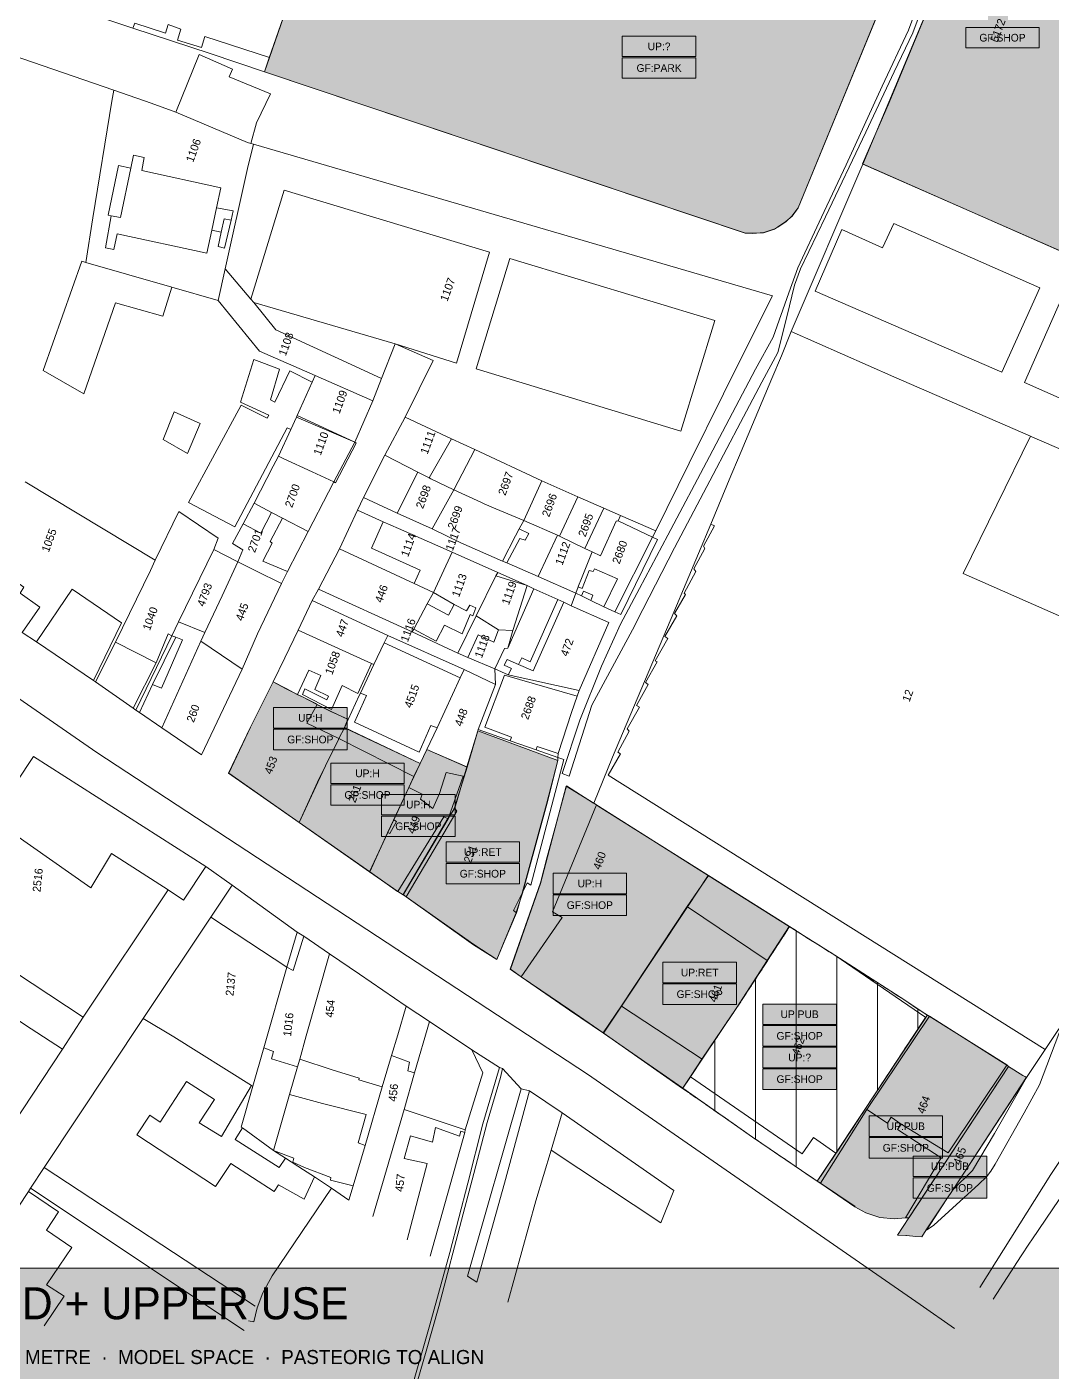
# Model space of a CAD drawing. Header units: metres. Extents: x -334141 to -333355, y -28230 to -27441.
# Drawn here: x -334022.3 to -333862, y -28024 to -27813.8 of the extents above; entities that cross this region are included whole.
import ezdxf
from ezdxf.enums import TextEntityAlignment as Align

# ---------------------------------------------------------------- set-up
doc = ezdxf.new("R2010")
doc.units = ezdxf.units.M
doc.linetypes.add('DASHED', pattern=[1.524, 1.27, -0.254])
for name, color, linetype, lineweight, true_color in [('EB-06-GROUND-TAG-PARKING', 7, 'CONTINUOUS', 18, 0x626568), ('EB-06-GROUND-TAG-SHOPS', 7, 'CONTINUOUS', 18, 0x7c664f), ('EB-06-USE-PARCEL-MULTIPLE', 7, 'DASHED', 18, 0x4e504d), ('EB-06-USE-PARCEL-PARKING', 7, 'CONTINUOUS', 18, 0x626568), ('EB-06-USE-PARCEL-SHOPS-COMMERCIAL', 7, 'CONTINUOUS', 18, 0x7c664f), ('EB-06-USE-PARCEL-SHOPS-INSTITUTIONAL', 7, 'CONTINUOUS', 18, 0x7c664f), ('EB-06-USE-PARCEL-SHOPS-RESIDENTIAL', 7, 'CONTINUOUS', 18, 0x7c664f), ('EB-06-USE-TAG-COMMERCIAL', 7, 'CONTINUOUS', 18, 0x7c664f), ('EB-06-USE-TAG-INSTITUTIONAL', 7, 'CONTINUOUS', 18, 0x626568), ('EB-06-USE-TAG-RESIDENTIAL', 7, 'CONTINUOUS', 18, 0x4a5a46), ('EB-06-USE-TAG-UNKNOWN', 7, 'CONTINUOUS', 18, 0x7c664f), ('EB-BASE-DIVIDING', 7, 'CONTINUOUS', 18, 0xc8bcac), ('EB-BASE-EASEMENTS', 7, 'CONTINUOUS', 18, 0x71806b), ('EB-BASE-PARCEL-NUMBERS', 7, 'CONTINUOUS', 9, 0x8a8d90), ('EB-BASE-PARCELS', 7, 'CONTINUOUS', 18, 0x8a8d90), ('EB-BASE-SHEETS', 7, 'CONTINUOUS', 9, 0xded8cf), ('EB-BASE-STRUCTURES', 7, 'CONTINUOUS', 18, 0x4e504d), ('EB-KEY-BACKGROUND', 7, 'CONTINUOUS', 0, 0xf4f2ed), ('EB-KEY-TEXT', 7, 'CONTINUOUS', 13, 0x151515)]:
    doc.layers.add(name, color=color, linetype=linetype, lineweight=lineweight, true_color=true_color)
doc.styles.add('OD-INTER', font='Inter.ttf')

msp = doc.modelspace()

# ---------------------------------------------------------------- hatches: boundary and pattern name
at = {"layer": 'EB-06-GROUND-TAG-PARKING', "transparency": 33554687}
msp.add_hatch(color=256, dxfattribs=at).paths.add_polyline_path([(-333929.21, -27821.82), (-333917.71, -27821.82), (-333917.71, -27818.62), (-333929.21, -27818.62)])
at = {"layer": 'EB-06-GROUND-TAG-SHOPS', "transparency": 33554687}
for points in [[(-333875.54, -27817.08), (-333864.04, -27817.08), (-333864.04, -27813.88), (-333875.54, -27813.88)], [(-333983.71, -27926.73), (-333972.21, -27926.73), (-333972.21, -27923.53), (-333983.71, -27923.53)], [(-333974.78, -27935.4), (-333963.28, -27935.4), (-333963.28, -27932.2), (-333974.78, -27932.2)], [(-333966.83, -27940.29), (-333955.33, -27940.29), (-333955.33, -27937.09), (-333966.83, -27937.09)], [(-333956.76, -27947.7), (-333945.26, -27947.7), (-333945.26, -27944.5), (-333956.76, -27944.5)], [(-333940.03, -27952.61), (-333928.53, -27952.61), (-333928.53, -27949.41), (-333940.03, -27949.41)], [(-333922.86, -27966.52), (-333911.36, -27966.52), (-333911.36, -27963.32), (-333922.86, -27963.32)], [(-333907.24, -27973.04), (-333895.74, -27973.04), (-333895.74, -27969.84), (-333907.24, -27969.84)], [(-333907.24, -27979.8), (-333895.74, -27979.8), (-333895.74, -27976.6), (-333907.24, -27976.6)], [(-333890.65, -27990.53), (-333879.15, -27990.53), (-333879.15, -27987.33), (-333890.65, -27987.33)], [(-333883.75, -27996.8), (-333872.25, -27996.8), (-333872.25, -27993.6), (-333883.75, -27993.6)]]:
    msp.add_hatch(color=256, dxfattribs=at).paths.add_polyline_path(points)
at = {"layer": 'EB-06-USE-PARCEL-MULTIPLE', "transparency": 33554641}
h = msp.add_hatch(dxfattribs=at)
h.set_pattern_fill('ANSI31', color=256, scale=2, angle=45)
h.paths.add_polyline_path([(-333896.01, -27958.83), (-333885.06, -27965.88), (-333881.53, -27968.23), (-333881.82, -27968.55), (-333895.81, -27989.81), (-333898.74, -27994.15), (-333902.36, -27991.69), (-333908.87, -27987.24), (-333919.8, -27979.64), (-333918.53, -27977.8), (-333916.77, -27975.09), (-333911.4, -27967.17), (-333906.5, -27959.68), (-333903.08, -27954.37), (-333896.01, -27958.83)])
at = {"layer": 'EB-06-USE-PARCEL-PARKING', "transparency": 33554656}
msp.add_hatch(color=256, dxfattribs=at).paths.add_polyline_path([(-333985.11, -27820.81), (-333984.38, -27818.62), (-333978.61, -27802.06), (-333975.31, -27792.52), (-333954.27, -27799.59), (-333933.32, -27806.65), (-333923.3, -27777.15), (-333883.5, -27790.65), (-333886.5, -27799.43), (-333886.7, -27799.97), (-333887.11, -27801.07), (-333885.09, -27801.58), (-333901.7, -27842.07), (-333902.67, -27843.37), (-333903.63, -27844.22), (-333904.96, -27845.07), (-333905.43, -27845.38), (-333907.12, -27845.99), (-333908.79, -27846.04), (-333909.99, -27846), (-333985.11, -27820.81)])
at = {"layer": 'EB-06-USE-PARCEL-SHOPS-COMMERCIAL', "transparency": 33554656}
for points in [[(-333845.26, -27803.66), (-333860.93, -27848.73), (-333891.65, -27835.21), (-333887.51, -27825.59), (-333878.31, -27803.49), (-333875.28, -27796.38), (-333874.16, -27793.64), (-333845.26, -27803.66)], [(-333963.45, -27949.35), (-333956.45, -27937.49), (-333955.38, -27935.87), (-333953.48, -27929.38), (-333951.8, -27923.78), (-333939.29, -27928.44), (-333941.01, -27935.26), (-333943.88, -27945.71), (-333944.83, -27949.12), (-333945.67, -27951.86), (-333945.77, -27952.19), (-333947.49, -27956.35), (-333948.81, -27959.52), (-333952.43, -27957.17), (-333963, -27949.7), (-333963.45, -27949.35)], [(-333915.75, -27946.37), (-333903.08, -27954.37), (-333906.5, -27959.68), (-333911.4, -27967.17), (-333916.77, -27975.09), (-333918.53, -27977.8), (-333919.8, -27979.64), (-333932.18, -27970.99), (-333929.34, -27966.76), (-333919.07, -27951.25), (-333915.75, -27946.37)]]:
    msp.add_hatch(color=256, dxfattribs=at).paths.add_polyline_path(points)
at = {"layer": 'EB-06-USE-PARCEL-SHOPS-INSTITUTIONAL', "transparency": 33554656}
for points in [[(-333869.12, -27975.99), (-333868.85, -27976.22), (-333884.41, -27999.87), (-333884.96, -27999.85), (-333886.73, -28000.01), (-333888.94, -27999.82), (-333891.14, -27999.08), (-333892.86, -27998.13), (-333898.2, -27994.5), (-333898.74, -27994.15), (-333895.81, -27989.81), (-333881.82, -27968.55), (-333881.53, -27968.23), (-333881.26, -27968.35), (-333869.12, -27975.99)], [(-333868.85, -27976.22), (-333866.59, -27977.63), (-333866.04, -27977.88), (-333877.49, -27995.45), (-333878.57, -27997.08), (-333881.7, -28001.74), (-333882.38, -28002.83), (-333883.31, -28002.8), (-333884.78, -28002.64), (-333884.88, -28002.63), (-333886.17, -28002.59), (-333884.41, -27999.87), (-333868.85, -27976.22)]]:
    msp.add_hatch(color=256, dxfattribs=at).paths.add_polyline_path(points)
at = {"layer": 'EB-06-USE-PARCEL-SHOPS-RESIDENTIAL', "transparency": 33554656}
for points in [[(-333972.62, -27923.27), (-333973.51, -27925.01), (-333973.61, -27925.23), (-333975.61, -27929.27), (-333976.81, -27931.78), (-333979.71, -27938.12), (-333990.74, -27930.4), (-333987.33, -27923.19), (-333983.75, -27916.1), (-333981.75, -27917.17), (-333979.93, -27918.13), (-333979.21, -27918.49), (-333977.02, -27919.56), (-333976.93, -27919.68), (-333975.3, -27920.51), (-333974.75, -27920.75), (-333972.11, -27921.96), (-333972.62, -27923.27)], [(-333960.78, -27928.9), (-333961.78, -27930.98), (-333962.58, -27932.62), (-333964.98, -27937.75), (-333965.88, -27939.71), (-333968.69, -27945.83), (-333979.71, -27938.12), (-333976.81, -27931.78), (-333975.61, -27929.27), (-333973.61, -27925.23), (-333973.51, -27925.01), (-333972.62, -27923.27), (-333960.78, -27928.9)], [(-333956.45, -27937.49), (-333963.45, -27949.35), (-333964.36, -27948.87), (-333968.69, -27945.83), (-333965.88, -27939.71), (-333964.98, -27937.75), (-333962.58, -27932.62), (-333961.78, -27930.98), (-333960.78, -27928.9), (-333959.78, -27926.72), (-333953.48, -27929.38), (-333955.38, -27935.87), (-333956.45, -27937.49)], [(-333933.69, -27935.08), (-333933.23, -27935.32), (-333932.96, -27935.55), (-333915.75, -27946.37), (-333919.07, -27951.25), (-333929.34, -27966.76), (-333932.18, -27970.99), (-333937.42, -27967.36), (-333945.01, -27962.21), (-333946.73, -27961.04), (-333942, -27947.55), (-333940.93, -27943.48), (-333937.94, -27932.38), (-333933.69, -27935.08)]]:
    msp.add_hatch(color=256, dxfattribs=at).paths.add_polyline_path(points)
at = {"layer": 'EB-06-USE-TAG-COMMERCIAL', "transparency": 33554687}
for points in [[(-333956.76, -27944.32), (-333945.26, -27944.32), (-333945.26, -27941.12), (-333956.76, -27941.12)], [(-333922.86, -27963.14), (-333911.36, -27963.14), (-333911.36, -27959.94), (-333922.86, -27959.94)]]:
    msp.add_hatch(color=256, dxfattribs=at).paths.add_polyline_path(points)
at = {"layer": 'EB-06-USE-TAG-INSTITUTIONAL', "transparency": 33554687}
for points in [[(-333907.24, -27969.66), (-333895.74, -27969.66), (-333895.74, -27966.46), (-333907.24, -27966.46)], [(-333890.65, -27987.15), (-333879.15, -27987.15), (-333879.15, -27983.95), (-333890.65, -27983.95)], [(-333883.75, -27993.42), (-333872.25, -27993.42), (-333872.25, -27990.22), (-333883.75, -27990.22)]]:
    msp.add_hatch(color=256, dxfattribs=at).paths.add_polyline_path(points)
at = {"layer": 'EB-06-USE-TAG-RESIDENTIAL', "transparency": 33554687}
for points in [[(-333983.71, -27923.35), (-333972.21, -27923.35), (-333972.21, -27920.15), (-333983.71, -27920.15)], [(-333974.78, -27932.02), (-333963.28, -27932.02), (-333963.28, -27928.82), (-333974.78, -27928.82)], [(-333966.83, -27936.91), (-333955.33, -27936.91), (-333955.33, -27933.71), (-333966.83, -27933.71)], [(-333940.03, -27949.23), (-333928.53, -27949.23), (-333928.53, -27946.03), (-333940.03, -27946.03)]]:
    msp.add_hatch(color=256, dxfattribs=at).paths.add_polyline_path(points)
at = {"layer": 'EB-06-USE-TAG-UNKNOWN', "transparency": 33554687}
for points in [[(-333929.21, -27818.44), (-333917.71, -27818.44), (-333917.71, -27815.24), (-333929.21, -27815.24)], [(-333907.24, -27976.42), (-333895.74, -27976.42), (-333895.74, -27973.22), (-333907.24, -27973.22)]]:
    msp.add_hatch(color=256, dxfattribs=at).paths.add_polyline_path(points)
at = {"layer": 'EB-KEY-BACKGROUND', "transparency": 33554687}
msp.add_hatch(color=256, dxfattribs=at).paths.add_polyline_path([(-334064.11, -28007.72), (-333479.11, -28007.72), (-333479.11, -28229.72), (-334064.11, -28229.72)])

# ---------------------------------------------------------------- linework, layer by layer
at = {"layer": 'EB-06-GROUND-TAG-PARKING'}
msp.add_lwpolyline([(-333929.21, -27821.82), (-333917.71, -27821.82), (-333917.71, -27818.62), (-333929.21, -27818.62)], close=True, dxfattribs=at)
at = {"layer": 'EB-06-GROUND-TAG-SHOPS'}
for points in [[(-333875.54, -27817.08), (-333864.04, -27817.08), (-333864.04, -27813.88), (-333875.54, -27813.88)], [(-333983.71, -27926.73), (-333972.21, -27926.73), (-333972.21, -27923.53), (-333983.71, -27923.53)], [(-333974.78, -27935.4), (-333963.28, -27935.4), (-333963.28, -27932.2), (-333974.78, -27932.2)], [(-333966.83, -27940.29), (-333955.33, -27940.29), (-333955.33, -27937.09), (-333966.83, -27937.09)], [(-333956.76, -27947.7), (-333945.26, -27947.7), (-333945.26, -27944.5), (-333956.76, -27944.5)], [(-333940.03, -27952.61), (-333928.53, -27952.61), (-333928.53, -27949.41), (-333940.03, -27949.41)], [(-333922.86, -27966.52), (-333911.36, -27966.52), (-333911.36, -27963.32), (-333922.86, -27963.32)], [(-333907.24, -27973.04), (-333895.74, -27973.04), (-333895.74, -27969.84), (-333907.24, -27969.84)], [(-333907.24, -27979.8), (-333895.74, -27979.8), (-333895.74, -27976.6), (-333907.24, -27976.6)], [(-333890.65, -27990.53), (-333879.15, -27990.53), (-333879.15, -27987.33), (-333890.65, -27987.33)], [(-333883.75, -27996.8), (-333872.25, -27996.8), (-333872.25, -27993.6), (-333883.75, -27993.6)]]:
    msp.add_lwpolyline(points, close=True, dxfattribs=at)
at = {"layer": 'EB-06-USE-PARCEL-MULTIPLE'}
msp.add_lwpolyline([(-333896.01, -27958.83), (-333885.06, -27965.88), (-333881.53, -27968.23), (-333881.82, -27968.55), (-333895.81, -27989.81), (-333898.74, -27994.15), (-333902.36, -27991.69), (-333908.87, -27987.24), (-333919.8, -27979.64), (-333918.53, -27977.8), (-333916.77, -27975.09), (-333911.4, -27967.17), (-333906.5, -27959.68), (-333903.08, -27954.37), (-333896.01, -27958.83)], close=True, dxfattribs=at)
at = {"layer": 'EB-06-USE-PARCEL-PARKING'}
msp.add_lwpolyline([(-333985.11, -27820.81), (-333984.38, -27818.62), (-333978.61, -27802.06), (-333975.31, -27792.52), (-333954.27, -27799.59), (-333933.32, -27806.65), (-333923.3, -27777.15), (-333883.5, -27790.65), (-333886.5, -27799.43), (-333886.7, -27799.97), (-333887.11, -27801.07), (-333885.09, -27801.58), (-333901.7, -27842.07), (-333902.67, -27843.37), (-333903.63, -27844.22), (-333904.96, -27845.07), (-333905.43, -27845.38), (-333907.12, -27845.99), (-333908.79, -27846.04), (-333909.99, -27846), (-333985.11, -27820.81)], close=True, dxfattribs=at)
at = {"layer": 'EB-06-USE-PARCEL-SHOPS-COMMERCIAL'}
for points in [[(-333845.26, -27803.66), (-333860.93, -27848.73), (-333891.65, -27835.21), (-333887.51, -27825.59), (-333878.31, -27803.49), (-333875.28, -27796.38), (-333874.16, -27793.64), (-333845.26, -27803.66)], [(-333963.45, -27949.35), (-333956.45, -27937.49), (-333955.38, -27935.87), (-333953.48, -27929.38), (-333951.8, -27923.78), (-333939.29, -27928.44), (-333941.01, -27935.26), (-333943.88, -27945.71), (-333944.83, -27949.12), (-333945.67, -27951.86), (-333945.77, -27952.19), (-333947.49, -27956.35), (-333948.81, -27959.52), (-333952.43, -27957.17), (-333963, -27949.7), (-333963.45, -27949.35)], [(-333915.75, -27946.37), (-333903.08, -27954.37), (-333906.5, -27959.68), (-333911.4, -27967.17), (-333916.77, -27975.09), (-333918.53, -27977.8), (-333919.8, -27979.64), (-333932.18, -27970.99), (-333929.34, -27966.76), (-333919.07, -27951.25), (-333915.75, -27946.37)]]:
    msp.add_lwpolyline(points, close=True, dxfattribs=at)
at = {"layer": 'EB-06-USE-PARCEL-SHOPS-INSTITUTIONAL'}
for points in [[(-333869.12, -27975.99), (-333868.85, -27976.22), (-333884.41, -27999.87), (-333884.96, -27999.85), (-333886.73, -28000.01), (-333888.94, -27999.82), (-333891.14, -27999.08), (-333892.86, -27998.13), (-333898.2, -27994.5), (-333898.74, -27994.15), (-333895.81, -27989.81), (-333881.82, -27968.55), (-333881.53, -27968.23), (-333881.26, -27968.35), (-333869.12, -27975.99)], [(-333868.85, -27976.22), (-333866.59, -27977.63), (-333866.04, -27977.88), (-333877.49, -27995.45), (-333878.57, -27997.08), (-333881.7, -28001.74), (-333882.38, -28002.83), (-333883.31, -28002.8), (-333884.78, -28002.64), (-333884.88, -28002.63), (-333886.17, -28002.59), (-333884.41, -27999.87), (-333868.85, -27976.22)]]:
    msp.add_lwpolyline(points, close=True, dxfattribs=at)
at = {"layer": 'EB-06-USE-PARCEL-SHOPS-RESIDENTIAL'}
for points in [[(-333972.62, -27923.27), (-333973.51, -27925.01), (-333973.61, -27925.23), (-333975.61, -27929.27), (-333976.81, -27931.78), (-333979.71, -27938.12), (-333990.74, -27930.4), (-333987.33, -27923.19), (-333983.75, -27916.1), (-333981.75, -27917.17), (-333979.93, -27918.13), (-333979.21, -27918.49), (-333977.02, -27919.56), (-333976.93, -27919.68), (-333975.3, -27920.51), (-333974.75, -27920.75), (-333972.11, -27921.96), (-333972.62, -27923.27)], [(-333960.78, -27928.9), (-333961.78, -27930.98), (-333962.58, -27932.62), (-333964.98, -27937.75), (-333965.88, -27939.71), (-333968.69, -27945.83), (-333979.71, -27938.12), (-333976.81, -27931.78), (-333975.61, -27929.27), (-333973.61, -27925.23), (-333973.51, -27925.01), (-333972.62, -27923.27), (-333960.78, -27928.9)], [(-333956.45, -27937.49), (-333963.45, -27949.35), (-333964.36, -27948.87), (-333968.69, -27945.83), (-333965.88, -27939.71), (-333964.98, -27937.75), (-333962.58, -27932.62), (-333961.78, -27930.98), (-333960.78, -27928.9), (-333959.78, -27926.72), (-333953.48, -27929.38), (-333955.38, -27935.87), (-333956.45, -27937.49)], [(-333933.69, -27935.08), (-333933.23, -27935.32), (-333932.96, -27935.55), (-333915.75, -27946.37), (-333919.07, -27951.25), (-333929.34, -27966.76), (-333932.18, -27970.99), (-333937.42, -27967.36), (-333945.01, -27962.21), (-333946.73, -27961.04), (-333942, -27947.55), (-333940.93, -27943.48), (-333937.94, -27932.38), (-333933.69, -27935.08)]]:
    msp.add_lwpolyline(points, close=True, dxfattribs=at)
at = {"layer": 'EB-06-USE-TAG-COMMERCIAL'}
for points in [[(-333956.76, -27944.32), (-333945.26, -27944.32), (-333945.26, -27941.12), (-333956.76, -27941.12)], [(-333922.86, -27963.14), (-333911.36, -27963.14), (-333911.36, -27959.94), (-333922.86, -27959.94)]]:
    msp.add_lwpolyline(points, close=True, dxfattribs=at)
at = {"layer": 'EB-06-USE-TAG-INSTITUTIONAL'}
for points in [[(-333907.24, -27969.66), (-333895.74, -27969.66), (-333895.74, -27966.46), (-333907.24, -27966.46)], [(-333890.65, -27987.15), (-333879.15, -27987.15), (-333879.15, -27983.95), (-333890.65, -27983.95)], [(-333883.75, -27993.42), (-333872.25, -27993.42), (-333872.25, -27990.22), (-333883.75, -27990.22)]]:
    msp.add_lwpolyline(points, close=True, dxfattribs=at)
at = {"layer": 'EB-06-USE-TAG-RESIDENTIAL'}
for points in [[(-333983.71, -27923.35), (-333972.21, -27923.35), (-333972.21, -27920.15), (-333983.71, -27920.15)], [(-333974.78, -27932.02), (-333963.28, -27932.02), (-333963.28, -27928.82), (-333974.78, -27928.82)], [(-333966.83, -27936.91), (-333955.33, -27936.91), (-333955.33, -27933.71), (-333966.83, -27933.71)], [(-333940.03, -27949.23), (-333928.53, -27949.23), (-333928.53, -27946.03), (-333940.03, -27946.03)]]:
    msp.add_lwpolyline(points, close=True, dxfattribs=at)
at = {"layer": 'EB-06-USE-TAG-UNKNOWN'}
for points in [[(-333929.21, -27818.44), (-333917.71, -27818.44), (-333917.71, -27815.24), (-333929.21, -27815.24)], [(-333907.24, -27976.42), (-333895.74, -27976.42), (-333895.74, -27973.22), (-333907.24, -27973.22)]]:
    msp.add_lwpolyline(points, close=True, dxfattribs=at)
at = {"layer": 'EB-BASE-DIVIDING'}
for points in [[(-333882.36, -27810.84), (-333883.78, -27814.73), (-333886.73, -27820.83), (-333891.12, -27830.22), (-333897.43, -27843.45), (-333901.35, -27851.58), (-333902.28, -27854.15), (-333903.49, -27859.11), (-333904.9, -27864.66), (-333907.4, -27869.31), (-333910.73, -27875.63), (-333914.99, -27883.74), (-333921.03, -27895.19), (-333926.02, -27904.8), (-333927.6, -27908.01), (-333933.99, -27919.79), (-333937.49, -27930.88), (-333938.59, -27930.43), (-333935.87, -27922.12), (-333932.46, -27913.69), (-333929.5, -27907.11), (-333926.51, -27901.56), (-333922.09, -27893.2), (-333915.58, -27880.93), (-333908.37, -27867.28), (-333905.64, -27862.26), (-333903.19, -27855.35), (-333901.79, -27851.46), (-333898.06, -27843.51), (-333894.2, -27835.32), (-333888.57, -27823.07), (-333884.46, -27814.29), (-333883, -27810.4)], [(-333814.7, -27917.34), (-333818.61, -27921.51), (-333824.7, -27928), (-333833.38, -27937.12), (-333842.84, -27947.08), (-333845.04, -27949.83), (-333854.45, -27961.42), (-333857.35, -27965.74), (-333859.55, -27968.87), (-333860.97, -27971.11), (-333864.02, -27979.07), (-333866.38, -27983.48), (-333870.93, -27991.51), (-333871.62, -27992.59), (-333872.28, -27993.48), (-333873.47, -27994.6), (-333880.5, -28001.02), (-333881.66, -28001.8)], [(-333994.31, -27944.99), (-333990.16, -27947.89)], [(-334016.69, -27973.51), (-334013.45, -27968.52)], [(-333952.74, -27973.61), (-333948.4, -27976.37)], [(-333948.4, -27976.37), (-333950.98, -27985.17), (-333953.35, -27994.44), (-333956.15, -28005.3), (-333959.31, -28016.59), (-333962.26, -28026.96), (-333964.67, -28035.01), (-333967.18, -28042.51), (-333969.17, -28049.78), (-333971.83, -28059.69), (-333974.81, -28070.3), (-333975.41, -28073.28), (-333976.28, -28079.36), (-333977.24, -28085.43), (-333979.49, -28095.94), (-333981.41, -28105.38), (-333982.33, -28109.07), (-333983.79, -28113.72), (-333985.07, -28116.95), (-333986.77, -28120.89), (-333988.22, -28124.19), (-333989, -28125.27)], [(-333962.2, -28028.8), (-333959.88, -28020.71), (-333957.86, -28013.71), (-333954.06, -27999.26), (-333952.41, -27992.95), (-333950.32, -27984.96), (-333948.26, -27977.93), (-333947.92, -27976.54)], [(-333947.92, -27976.54), (-333948.4, -27976.37)], [(-333945.03, -27979.71), (-333947.92, -27976.54)], [(-333877.51, -27995.45), (-333874.48, -27992.48), (-333871.04, -27986.68), (-333866.04, -27977.92)]]:
    msp.add_lwpolyline(points, dxfattribs=at)
at = {"layer": 'EB-BASE-EASEMENTS'}
for points in [[(-334006.04, -27835.89), (-334007.96, -27835.46), (-334009.54, -27843.19), (-334009.08, -27843.29)], [(-333990.35, -27844), (-333990, -27842.53), (-333992.61, -27842.05)], [(-333991.91, -27845.87), (-333993.38, -27845.57)], [(-333955.47, -27904.03), (-333958.74, -27902.17)], [(-333945.45, -27913.41), (-333943.15, -27914.42), (-333938.37, -27903.67)], [(-333998.97, -27909.15), (-334002.63, -27916.56)], [(-333999.6, -27908.91), (-334000.18, -27908.6), (-334002.05, -27913.14)], [(-333881.22, -27968.38), (-333891.01, -27982.92)], [(-333869.12, -27976.04), (-333878.26, -27989.72), (-333885.61, -27985.23)]]:
    msp.add_lwpolyline(points, dxfattribs=at)
at = {"layer": 'EB-BASE-PARCELS'}
for points in [[(-333875.31, -27796.41), (-333878.32, -27803.48), (-333887.55, -27825.54), (-333891.62, -27835.24)], [(-334075.8, -27798.82), (-334058.47, -27804.99), (-334045.39, -27809.6), (-334034.61, -27814.63), (-334032.84, -27815.5), (-334024.57, -27818.23), (-334008.65, -27823.7)], [(-334047.27, -27800.05), (-334005.69, -27813.98)], [(-333985.12, -27820.81), (-333909.94, -27846.02), (-333908.81, -27846.05), (-333907.11, -27845.94), (-333905.39, -27845.33), (-333904.92, -27845.11), (-333903.61, -27844.19), (-333902.7, -27843.35), (-333901.7, -27842.05), (-333885.13, -27801.63), (-333887.08, -27801.05), (-333886.71, -27800)], [(-333978.61, -27802), (-333984.35, -27818.59)], [(-334005.41, -27813.19), (-334005.69, -27813.98)], [(-334005.69, -27813.98), (-333993.63, -27817.96), (-333985.12, -27820.81)], [(-333984.35, -27818.59), (-333985.12, -27820.81)], [(-334008.65, -27823.7), (-334009, -27825.4), (-334011.96, -27843.64), (-334013.06, -27850.6)], [(-334008.65, -27823.7), (-334002.83, -27825.73), (-333999, -27827.13)], [(-333999, -27827.13), (-333987.77, -27831.86), (-333987.28, -27832.01)], [(-333991.25, -27851.62), (-333987.79, -27835.9), (-333986.87, -27832.13)], [(-333987.28, -27832.01), (-333986.87, -27832.13)], [(-333986.87, -27832.13), (-333905.72, -27855.79), (-333908.84, -27862.01), (-333913.39, -27871.14), (-333918.76, -27881.94), (-333923.98, -27892.51)], [(-333891.62, -27835.24), (-333902.79, -27861.4)], [(-333891.62, -27835.24), (-333860.89, -27848.73)], [(-334013.06, -27850.6), (-333999.6, -27854.48)], [(-333992.39, -27856.55), (-333991.25, -27851.62)], [(-333991.25, -27851.62), (-333987.25, -27856.33)], [(-333999.6, -27854.48), (-333992.39, -27856.55)], [(-333977.22, -27868.24), (-333985.9, -27864.46), (-333992.39, -27856.55)], [(-333987.25, -27856.33), (-333986.81, -27856.85)], [(-333986.81, -27856.85), (-333983.34, -27861.1), (-333974.19, -27865.34), (-333966.82, -27868.73)], [(-333902.79, -27861.4), (-333904.32, -27865.19), (-333905.83, -27868.74), (-333911.06, -27881.12), (-333912.23, -27883.93), (-333915.39, -27891.47)], [(-333902.79, -27861.4), (-333886.75, -27868.48), (-333865.43, -27877.72)], [(-333966.82, -27868.73), (-333964.69, -27863.32)], [(-333964.69, -27863.32), (-333958.76, -27865.93), (-333963.13, -27874.79)], [(-333980.01, -27874.53), (-333977.69, -27869.31)], [(-333977.69, -27869.31), (-333977.22, -27868.24)], [(-333977.22, -27868.24), (-333968.2, -27872.2)], [(-333968.2, -27872.2), (-333966.82, -27868.73)], [(-333971.03, -27878.67), (-333968.2, -27872.2)], [(-333980.11, -27874.76), (-333981.01, -27876.69)], [(-333980.01, -27874.53), (-333980.11, -27874.76)], [(-333971.03, -27878.67), (-333980.01, -27874.53)], [(-333966.32, -27880.71), (-333963.13, -27874.79)], [(-333963.13, -27874.79), (-333955.89, -27878.14)], [(-333981.01, -27876.69), (-333982.96, -27880.88)], [(-333860.09, -27906.18), (-333875.93, -27899.18), (-333865.43, -27877.72)], [(-333865.43, -27877.72), (-333865.18, -27877.83), (-333839.65, -27888.88)], [(-333974.28, -27884.87), (-333971.03, -27878.67)], [(-333955.89, -27878.14), (-333952.27, -27879.81)], [(-333955.56, -27886.11), (-333952.27, -27879.81)], [(-333952.27, -27879.81), (-333941.78, -27884.7)], [(-333982.96, -27880.88), (-333983.77, -27882.44), (-333986.74, -27888.22)], [(-333982.96, -27880.88), (-333982.23, -27881.21), (-333977.69, -27883.3), (-333974.28, -27884.87)], [(-333966.32, -27880.71), (-333969.64, -27887.33)], [(-333961.15, -27883.39), (-333966.32, -27880.71)], [(-333959.37, -27884.26), (-333961.15, -27883.39)], [(-334002.2, -27897.12), (-334022.51, -27884.85)], [(-333978.3, -27892.65), (-333975.13, -27886.51), (-333974.28, -27884.87)], [(-333955.56, -27886.11), (-333959.13, -27884.38), (-333959.37, -27884.26)], [(-333955.56, -27886.11), (-333958.91, -27892.24)], [(-333944.62, -27890.9), (-333948.95, -27889.08), (-333950.82, -27888.29), (-333951.31, -27888.06), (-333955.56, -27886.11)], [(-333944.62, -27890.9), (-333941.78, -27884.7)], [(-333941.78, -27884.7), (-333936.14, -27887.22)], [(-333986.74, -27888.22), (-333988.48, -27891.46)], [(-333984.02, -27889.65), (-333986.74, -27888.22)], [(-333969.64, -27887.33), (-333970.61, -27889.3)], [(-333964.38, -27889.78), (-333969.64, -27887.33)], [(-333939.04, -27893.35), (-333936.14, -27887.22)], [(-333936.14, -27887.22), (-333932.09, -27888.97)], [(-333993.06, -27895.46), (-333992.35, -27893.67), (-333998.52, -27889.51), (-334002.2, -27897.12)], [(-333982.3, -27890.55), (-333984.02, -27889.65)], [(-333970.61, -27889.3), (-333973.39, -27895.33)], [(-333970.61, -27889.3), (-333966.57, -27891.1)], [(-333958.91, -27892.24), (-333964.38, -27889.78)], [(-333932.09, -27888.97), (-333929.51, -27890.12)], [(-333929.51, -27890.12), (-333929.84, -27890.98)], [(-333929.51, -27890.12), (-333923.98, -27892.51)], [(-333988.48, -27891.46), (-333990.11, -27894.51), (-333988.53, -27895.5)], [(-333978.3, -27892.65), (-333982.3, -27890.55)], [(-333966.57, -27891.1), (-333964.18, -27892.16)], [(-333964.18, -27892.16), (-333955.79, -27895.86)], [(-333958.91, -27892.24), (-333954.43, -27894.38), (-333947.95, -27897.25)], [(-333947.95, -27897.25), (-333945.92, -27893.29), (-333945.35, -27892.21)], [(-333945.35, -27892.21), (-333944.62, -27890.9)], [(-333939.35, -27893.21), (-333944.62, -27890.9)], [(-333929.84, -27890.98), (-333930.15, -27891.02), (-333932.63, -27896.46), (-333933.93, -27895.83)], [(-333915.39, -27891.47), (-333921.16, -27905.24), (-333930.72, -27927.89), (-333933.66, -27935.07)], [(-333923.98, -27892.51), (-333924.49, -27893.51)], [(-333981.55, -27898.87), (-333978.3, -27892.65)], [(-333939.04, -27893.35), (-333939.35, -27893.21)], [(-333935.06, -27895.29), (-333939.04, -27893.35)], [(-333924.49, -27893.51), (-333930.38, -27905.19)], [(-333998.56, -27906.76), (-333993.06, -27895.46)], [(-333989.32, -27897.37), (-333993.06, -27895.46)], [(-333988.53, -27895.5), (-333989.32, -27897.37)], [(-333973.39, -27895.33), (-333976.7, -27901.63)], [(-333961.75, -27900.77), (-333973.39, -27895.33)], [(-333958.74, -27902.17), (-333955.79, -27895.86)], [(-333955.79, -27895.86), (-333948.66, -27899.02)], [(-333933.93, -27895.83), (-333935.59, -27899.98), (-333936.04, -27901.12), (-333936.1, -27901.28)], [(-333933.93, -27895.83), (-333935.06, -27895.29)], [(-334008.44, -27909.91), (-334002.93, -27898.73), (-334002.2, -27897.12)], [(-333989.32, -27897.37), (-333991.73, -27902.69), (-333994.47, -27908.4)], [(-333989.32, -27897.37), (-333986.46, -27898.76), (-333982.46, -27900.76)], [(-333982.46, -27900.76), (-333981.55, -27898.87)], [(-333947.95, -27897.25), (-333947.23, -27897.53)], [(-333947.23, -27897.53), (-333942.38, -27899.64)], [(-333988.61, -27914.12), (-333986.21, -27908.64), (-333982.46, -27900.76)], [(-333958.74, -27902.17), (-333961.75, -27900.77)], [(-333952.04, -27905.83), (-333948.97, -27899.57)], [(-333948.97, -27899.57), (-333948.66, -27899.02)], [(-333948.66, -27899.02), (-333944.09, -27901.09)], [(-333942.38, -27899.64), (-333936.49, -27902.26)], [(-333976.7, -27901.63), (-333977.69, -27903.42)], [(-333962.05, -27908.32), (-333976.7, -27901.63)], [(-333959.7, -27903.95), (-333958.74, -27902.17)], [(-333944.09, -27901.09), (-333946.29, -27908.08)], [(-333944.09, -27901.09), (-333943.05, -27901.59)], [(-333943.05, -27901.59), (-333939.3, -27903.26)], [(-333936.49, -27902.26), (-333937.21, -27904.23)], [(-333936.1, -27901.28), (-333936.49, -27902.26)], [(-333935.6, -27902.69), (-333936.49, -27902.26)], [(-333934.13, -27903.4), (-333935.6, -27902.69)], [(-333977.69, -27903.42), (-333979.86, -27908.05)], [(-333965.85, -27908.86), (-333977.69, -27903.42)], [(-333961.8, -27907.87), (-333959.7, -27903.95)], [(-333939.3, -27903.26), (-333938.37, -27903.67)], [(-333938.37, -27903.67), (-333937.21, -27904.23)], [(-333937.21, -27904.23), (-333931.33, -27906.85), (-333935.93, -27917.47)], [(-333932.09, -27904.38), (-333934.13, -27903.4)], [(-333930.38, -27905.19), (-333932.09, -27904.38)], [(-333999.6, -27908.91), (-333998.56, -27906.76)], [(-333954.92, -27911.66), (-333952.04, -27905.83)], [(-333952.04, -27905.83), (-333948.54, -27908)], [(-334020.78, -27909.87), (-334023.01, -27908.4)], [(-334005.23, -27920.54), (-333999.6, -27908.91)], [(-333994.47, -27908.4), (-333995.1, -27909.79)], [(-333979.86, -27908.05), (-333981.97, -27912.38), (-333983.79, -27916.1)], [(-333968.4, -27913.26), (-333979.86, -27908.05)], [(-333966.41, -27910.01), (-333965.85, -27908.86)], [(-333965.85, -27908.86), (-333953.93, -27914.19)], [(-333962.05, -27908.32), (-333961.8, -27907.87)], [(-333954.92, -27911.66), (-333962.05, -27908.32)], [(-333948.54, -27908), (-333946.29, -27908.08)], [(-333946.29, -27908.08), (-333947.11, -27910.85)], [(-334011.85, -27915.92), (-334020.78, -27909.87)], [(-334011.52, -27916.14), (-334008.44, -27909.91)], [(-333995.1, -27909.79), (-334001.17, -27923.33)], [(-333995.1, -27909.79), (-333988.61, -27914.12)], [(-333968.05, -27913.41), (-333966.41, -27910.01)], [(-333947.11, -27910.85), (-333947.61, -27910.92), (-333949.11, -27914.11)], [(-333970.13, -27917.87), (-333968.05, -27913.41)], [(-333968.05, -27913.41), (-333968.4, -27913.26)], [(-333953.33, -27912.33), (-333954.92, -27911.66)], [(-333949.11, -27914.11), (-333953.33, -27912.33)], [(-333994.96, -27927.51), (-333988.61, -27914.12)], [(-333958.16, -27923.29), (-333954.53, -27915.48)], [(-333954.53, -27915.48), (-333953.93, -27914.19)], [(-333953.93, -27914.19), (-333949.03, -27916.56)], [(-333949.03, -27916.56), (-333949.11, -27914.11)], [(-333949.11, -27914.11), (-333947.03, -27915.05)], [(-333947.03, -27915.05), (-333935.93, -27917.47)], [(-334011.52, -27916.14), (-334011.85, -27915.92)], [(-334005.63, -27920.26), (-334011.52, -27916.14)], [(-333979.72, -27938.09), (-333990.72, -27930.41), (-333987.3, -27923.23), (-333983.79, -27916.1)], [(-333979.95, -27918.11), (-333981.72, -27917.21), (-333983.79, -27916.1)], [(-333949.03, -27916.56), (-333951.72, -27923.57)], [(-333935.93, -27917.47), (-333936.24, -27918.35)], [(-333976.91, -27919.64), (-333976.99, -27919.6), (-333979.21, -27918.48), (-333979.95, -27918.11)], [(-333972.07, -27922.01), (-333974.71, -27920.74), (-333975.25, -27920.48), (-333976.91, -27919.64)], [(-333972.07, -27922.01), (-333970.31, -27918.24), (-333970.13, -27917.87)], [(-333936.24, -27918.35), (-333937.16, -27920.9), (-333939.24, -27927.34)], [(-334005.23, -27920.54), (-334005.63, -27920.26)], [(-334004.66, -27920.93), (-334005.23, -27920.54)], [(-334001.17, -27923.33), (-334004.66, -27920.93)], [(-333972.65, -27923.29), (-333972.07, -27922.01)], [(-333994.96, -27927.51), (-334001.17, -27923.33)], [(-333973.49, -27925), (-333972.65, -27923.29)], [(-333960.82, -27928.89), (-333972.65, -27923.29)], [(-333959.76, -27926.71), (-333958.16, -27923.29)], [(-333951.79, -27923.76), (-333953.46, -27929.44)], [(-333951.72, -27923.57), (-333951.79, -27923.76)], [(-333951.79, -27923.76), (-333939.27, -27928.39)], [(-333979.72, -27938.09), (-333976.83, -27931.81), (-333975.57, -27929.24), (-333973.63, -27925.28), (-333973.49, -27925)], [(-334023.88, -27931.79), (-334021.21, -27927.8)], [(-334021.21, -27927.8), (-333994.31, -27944.99)], [(-333959.76, -27926.71), (-333960.82, -27928.89)], [(-333953.46, -27929.44), (-333959.76, -27926.71)], [(-333939.26, -27927.96), (-333939.27, -27928.39)], [(-333939.24, -27927.34), (-333939.26, -27927.96)], [(-333960.82, -27928.89), (-333961.78, -27930.93)], [(-333955.42, -27935.81), (-333953.46, -27929.44)], [(-333939.27, -27928.39), (-333941.05, -27935.22), (-333943.91, -27945.7), (-333944.86, -27949.16)], [(-333961.78, -27930.93), (-333962.58, -27932.64)], [(-333933.66, -27935.07), (-333937.96, -27932.4), (-333940.91, -27943.44), (-333941.97, -27947.61), (-333946.7, -27961.03), (-333944.99, -27962.21)], [(-333962.58, -27932.64), (-333964.94, -27937.7)], [(-333956.43, -27937.52), (-333955.42, -27935.81)], [(-333933.66, -27935.07), (-333933.22, -27935.35)], [(-333933.22, -27935.35), (-333932.92, -27935.53), (-333915.78, -27946.38)], [(-333968.73, -27945.81), (-333979.72, -27938.09)], [(-333964.94, -27937.7), (-333965.86, -27939.67)], [(-333963.47, -27949.38), (-333956.43, -27937.52)], [(-333965.86, -27939.67), (-333968.73, -27945.81)], [(-333994.31, -27944.99), (-333997.8, -27950.22), (-334000.19, -27948.61)], [(-333964.31, -27948.88), (-333968.73, -27945.81)], [(-333915.78, -27946.38), (-333919.04, -27951.29)], [(-333915.78, -27946.38), (-333903.11, -27954.36)], [(-334000.19, -27948.61), (-334013.45, -27968.52)], [(-333993.54, -27952.89), (-333990.16, -27947.89)], [(-333990.16, -27947.89), (-333980.01, -27955.25)], [(-333963.47, -27949.38), (-333964.31, -27948.88)], [(-333944.86, -27949.16), (-333945.62, -27951.92), (-333945.74, -27952.19)], [(-333963.01, -27949.7), (-333963.47, -27949.38)], [(-333945.74, -27952.19), (-333947.52, -27956.39), (-333948.84, -27959.52), (-333952.46, -27957.2), (-333963.01, -27949.7)], [(-333919.04, -27951.29), (-333929.33, -27966.78)], [(-334013.45, -27968.52), (-334037.61, -27952.62)], [(-334004.1, -27968.71), (-333993.54, -27952.89)], [(-333981.63, -27960.71), (-333980.01, -27955.25)], [(-333978.98, -27955.88), (-333980.01, -27955.25)], [(-333906.54, -27959.65), (-333903.11, -27954.36)], [(-333903.11, -27954.36), (-333896.01, -27958.81)], [(-333863.14, -27973.58), (-333850.68, -27954.99)], [(-333974.97, -27958.64), (-333978.98, -27955.88)], [(-333979.63, -27975.09), (-333978.59, -27971.43), (-333974.97, -27958.64)], [(-333974.97, -27958.64), (-333970.3, -27961.8), (-333962.98, -27966.79)], [(-333916.74, -27975.1), (-333911.42, -27967.15), (-333906.54, -27959.65)], [(-333896.01, -27958.81), (-333885.05, -27965.88), (-333881.54, -27968.18)], [(-334016.69, -27973.51), (-334022.65, -27969.64), (-334036.7, -27960.31), (-334043.41, -27970.46), (-334046.11, -27974.92), (-334046.33, -27975.29)], [(-333985.25, -27973.29), (-333981.63, -27960.71)], [(-333944.99, -27962.21), (-333937.46, -27967.41), (-333932.16, -27971.04)], [(-333965.26, -27974.49), (-333964.31, -27971.27), (-333962.98, -27966.79)], [(-333959.36, -27969.18), (-333962.98, -27966.79)], [(-333929.33, -27966.78), (-333932.16, -27971.04)], [(-333881.79, -27968.55), (-333881.54, -27968.18)], [(-333881.54, -27968.18), (-333881.22, -27968.38)], [(-334004.1, -27968.71), (-334019.54, -27992.02)], [(-334004.1, -27968.71), (-333999.31, -27971.57)], [(-333959.36, -27969.18), (-333961.66, -27977.24)], [(-333952.74, -27973.61), (-333959.36, -27969.18)], [(-333895.85, -27989.78), (-333881.79, -27968.55)], [(-333881.22, -27968.38), (-333869.12, -27976.04)], [(-333999.31, -27971.57), (-333987.16, -27979.19)], [(-333932.16, -27971.04), (-333919.77, -27979.61)], [(-334026.27, -27987.99), (-334022.93, -27983), (-334016.69, -27973.51)], [(-333986.95, -27979.32), (-333985.25, -27973.29)], [(-333966.72, -27979.41), (-333965.26, -27974.49)], [(-333953.74, -27986.13), (-333951.01, -27977.19), (-333952.74, -27973.61)], [(-333866.04, -27977.92), (-333863.14, -27973.58)], [(-333981.22, -27980.62), (-333979.97, -27976.27)], [(-333979.97, -27976.27), (-333979.63, -27975.09)], [(-333918.56, -27977.82), (-333916.74, -27975.1)], [(-333884.36, -27999.83), (-333868.86, -27976.2)], [(-333869.12, -27976.04), (-333868.86, -27976.2)], [(-333868.86, -27976.2), (-333866.6, -27977.64), (-333866.04, -27977.92)], [(-333961.66, -27977.24), (-333963.32, -27982.96)], [(-333919.77, -27979.61), (-333918.56, -27977.82)], [(-333877.51, -27995.45), (-333866.04, -27977.92)], [(-333986.95, -27979.32), (-333988.76, -27985.68), (-333988.56, -27985.83)], [(-333987.16, -27979.19), (-333986.95, -27979.32)], [(-333983.73, -27989.35), (-333981.22, -27980.62)], [(-333969.41, -27988.56), (-333966.72, -27979.41)], [(-333945.03, -27979.71), (-333953.41, -28008.96), (-333951.94, -28009.9)], [(-333943.72, -27980.05), (-333945.03, -27979.71)], [(-333938.59, -27983.46), (-333943.72, -27980.05)], [(-333919.77, -27979.61), (-333908.87, -27987.28), (-333902.35, -27991.69), (-333898.73, -27994.14)], [(-333963.32, -27982.96), (-333968.2, -27999.68)], [(-333938.59, -27983.46), (-333940.34, -27989.29)], [(-333938.59, -27983.46), (-333921.13, -27995.59), (-333923.16, -28000.65)], [(-333988.56, -27985.83), (-333983.73, -27989.35)], [(-333959.21, -28005.88), (-333953.84, -27986.52)], [(-333953.84, -27986.52), (-333953.74, -27986.13)], [(-333853.35, -27985.87), (-333865.2, -28003.29), (-333865.55, -28003.81), (-333866.85, -28005.81), (-333871.26, -28012.56)], [(-333971.27, -27994.86), (-333969.41, -27988.56)], [(-333981.83, -27990.57), (-333983.73, -27989.35)], [(-333977.32, -27993.46), (-333979.01, -27992.38), (-333981.83, -27990.57)], [(-333940.34, -27989.29), (-333942.71, -27997.2), (-333947.12, -28013.02)], [(-333898.73, -27994.14), (-333895.85, -27989.78)], [(-334019.54, -27992.02), (-334021.68, -27995.22)], [(-333978.94, -27996.96), (-333977.32, -27993.46)], [(-333974.68, -27995.25), (-333977.32, -27993.46)], [(-334022.02, -27995.74), (-334021.68, -27995.22)], [(-334021.68, -27995.22), (-333988.3, -28017.45)], [(-333974.68, -27995.25), (-333971.94, -27997.12)], [(-333971.94, -27997.12), (-333971.27, -27994.86)], [(-333898.73, -27994.14), (-333898.23, -27994.47)], [(-333898.23, -27994.47), (-333892.82, -27998.1)], [(-333881.66, -28001.8), (-333878.58, -27997.08), (-333877.51, -27995.45)], [(-334035.76, -28016.53), (-334022.02, -27995.74)]]:
    msp.add_lwpolyline(points, dxfattribs=at)
at = {"layer": 'EB-BASE-SHEETS'}
for points in [[(-333873.31, -28010.77), (-333862.22, -27993.1), (-333807.7, -27911.49), (-333789.07, -27882.74), (-333777.28, -27854.34)], [(-334051.2, -27899.63), (-334011.34, -27927.19), (-333934.63, -27977.41), (-333882.66, -28013.43), (-333877.31, -28017.15)]]:
    msp.add_lwpolyline(points, dxfattribs=at)
at = {"layer": 'EB-BASE-STRUCTURES'}
for points in [[(-334005.41, -27813.19), (-334000.6, -27814.79), (-334000.17, -27813.43), (-333998.18, -27814.13), (-333998.73, -27815.89), (-333995, -27817.01), (-333994.47, -27815.28), (-333984.35, -27818.59)], [(-333987.28, -27832.01), (-333986.37, -27828.8), (-333984.2, -27824.27), (-333990.63, -27821.58), (-333990.14, -27820.42), (-333995.32, -27818.11), (-333999, -27827.13)], [(-334006.04, -27835.89), (-334005.62, -27833.84), (-334003.91, -27834.21), (-334004.3, -27836.25), (-333991.93, -27838.94), (-333992.61, -27842.05)], [(-334009.08, -27843.29), (-334007.61, -27843.59), (-334006.04, -27835.89)], [(-333964.69, -27863.32), (-333955.14, -27866.35), (-333949.95, -27848.99), (-333982.08, -27839.31), (-333987.25, -27856.33)], [(-333992.61, -27842.05), (-333993.38, -27845.57)], [(-333993.38, -27845.57), (-333994.16, -27849.16), (-334008.15, -27846.14), (-334008.66, -27848.56), (-334009.97, -27848.29), (-334009.08, -27843.29)], [(-333991.91, -27845.87), (-333992.39, -27848.11), (-333991.4, -27848.35), (-333990.35, -27844)], [(-333990.35, -27844), (-333991.45, -27843.76), (-333991.91, -27845.87)], [(-333899.08, -27855.08), (-333894.87, -27845.46), (-333888.53, -27848.33), (-333886.77, -27844.52), (-333863.94, -27854.55), (-333869.87, -27867.73)], [(-334013.06, -27850.6), (-334013.68, -27850.4), (-334019.72, -27867.47), (-334013.37, -27871.14), (-334008.4, -27856.92), (-334001.01, -27859), (-333999.6, -27854.48)], [(-333914.76, -27859.66), (-333946.79, -27849.97), (-333952.04, -27867.24), (-333920.08, -27876.94)], [(-333986.81, -27856.85), (-333964.69, -27863.32)], [(-333869.87, -27867.73), (-333899.08, -27855.08)], [(-333840.48, -27880.79), (-333834.53, -27867.44), (-333860.51, -27856.14), (-333866.34, -27869.37)], [(-333920.08, -27876.94), (-333914.76, -27859.66)], [(-333977.69, -27869.31), (-333981.17, -27867.55), (-333983.51, -27872.43), (-333984.21, -27872.05), (-333982.8, -27867.28), (-333986.81, -27865.76), (-333988.86, -27872.43), (-333984.46, -27874.47), (-333984.7, -27874.95), (-333988.78, -27872.91), (-333997.03, -27888.11), (-333989.79, -27891.93), (-333981.6, -27876.45), (-333981.01, -27876.69)], [(-333866.34, -27869.37), (-333840.48, -27880.79)], [(-333999.22, -27873.95), (-334000.99, -27878.24), (-333997.18, -27880.44), (-333995.18, -27875.77)], [(-333995.18, -27875.77), (-333999.22, -27873.95)], [(-333971.03, -27878.67), (-333980.11, -27874.76)], [(-333971.03, -27878.67), (-333970.78, -27878.85), (-333974.02, -27885.02), (-333974.28, -27884.87)], [(-333955.89, -27878.14), (-333959.37, -27884.26)], [(-333961.15, -27883.39), (-333964.38, -27889.78)], [(-333988.48, -27891.46), (-333985.72, -27892.87), (-333984.02, -27889.65)], [(-333935.06, -27895.29), (-333932.09, -27888.97)], [(-333982.3, -27890.55), (-333984.26, -27894.18), (-333983.91, -27894.45), (-333985.4, -27897.28), (-333981.55, -27898.87)], [(-333961.75, -27900.77), (-333960.79, -27898.69), (-333968.38, -27895.24), (-333966.57, -27891.1)], [(-333945.35, -27892.21), (-333943.83, -27892.97), (-333944.41, -27894.01), (-333945.2, -27893.72), (-333947.23, -27897.53)], [(-333863.14, -27973.58), (-333931.4, -27930.71), (-333929.49, -27927.39), (-333929.91, -27927.13), (-333928.12, -27923.83), (-333928.45, -27923.47), (-333926.52, -27920.09), (-333927.01, -27919.83), (-333925.19, -27916.54), (-333925.56, -27916.22), (-333923.77, -27912.99), (-333924.07, -27912.83), (-333922.1, -27909.34), (-333922.58, -27909.02), (-333920.68, -27905.83), (-333921.03, -27905.46), (-333919.32, -27902.5), (-333919.54, -27902.27), (-333917.71, -27898.88), (-333918.02, -27898.49), (-333916.32, -27895.28), (-333916.54, -27894.93), (-333914.82, -27891.75), (-333915.39, -27891.47)], [(-333929.84, -27890.98), (-333924.49, -27893.51)], [(-333939.35, -27893.21), (-333942.38, -27899.64)], [(-333924.49, -27893.51), (-333923.69, -27893.9), (-333929.45, -27905.6), (-333930.38, -27905.19)], [(-334030.81, -27898.37), (-334030.16, -27897.59), (-334027.06, -27899.74), (-334026.34, -27898.76), (-334022.73, -27901.31), (-334023.32, -27902.29), (-334020.22, -27904.48), (-334023.01, -27908.4)], [(-333932.09, -27904.38), (-333929.97, -27900.01), (-333933.54, -27898.49), (-333933.74, -27898.9), (-333934.36, -27898.74), (-333935.47, -27901.53), (-333936.1, -27901.28)], [(-333944.09, -27901.09), (-333948.97, -27899.57)], [(-334020.78, -27909.87), (-334015.19, -27901.64), (-334007.48, -27906.93), (-334011.85, -27915.92)], [(-333943.05, -27901.59), (-333947.11, -27910.85)], [(-333934.13, -27903.4), (-333933.83, -27902.56), (-333935.27, -27901.98), (-333935.6, -27902.69)], [(-333961.8, -27907.87), (-333958.28, -27909.78), (-333957.02, -27907.28), (-333954.26, -27908.61), (-333952.99, -27905.6), (-333952.56, -27905.8), (-333952.09, -27904.56), (-333953.05, -27904.12), (-333953.54, -27905.04), (-333955.47, -27904.03)], [(-333955.47, -27904.03), (-333956.36, -27905.73), (-333959.7, -27903.95)], [(-333945.45, -27913.41), (-333944.93, -27912.37), (-333943.61, -27912.98), (-333939.3, -27903.26)], [(-333998.56, -27906.76), (-333994.47, -27908.4)], [(-334002.63, -27916.56), (-334001.23, -27917.12), (-333997.95, -27909.55), (-333998.97, -27909.15)], [(-333998.97, -27909.15), (-333999.6, -27908.91)], [(-333948.54, -27908), (-333949.29, -27909.94), (-333951.73, -27908.77), (-333953.33, -27912.33)], [(-334002.05, -27913.14), (-334008.44, -27909.91)], [(-333966.41, -27910.01), (-333954.53, -27915.48)], [(-334005.63, -27920.26), (-334002.05, -27913.14)], [(-333979.95, -27918.11), (-333978.21, -27914.31), (-333976.31, -27915.14), (-333977.25, -27917.31), (-333975.11, -27918.34), (-333975.39, -27918.92), (-333978.8, -27917.24), (-333979.2, -27918.1), (-333974.67, -27920.46), (-333973.01, -27916.72), (-333970.54, -27917.94), (-333968.4, -27913.26)], [(-333947.03, -27915.05), (-333946.52, -27914.02), (-333947.67, -27913.53), (-333947.18, -27912.65), (-333945.45, -27913.41)], [(-333936.24, -27918.35), (-333947.61, -27915.08), (-333950.68, -27923.19), (-333946.55, -27924.78), (-333946.72, -27925.33)], [(-334004.66, -27920.93), (-334002.63, -27916.56)], [(-333973.49, -27925), (-333978.49, -27922.6), (-333976.91, -27919.64)], [(-333970.13, -27917.87), (-333969.2, -27918.26), (-333971.05, -27922.41), (-333960.94, -27927.12), (-333959.12, -27922.93), (-333958.16, -27923.29)], [(-333946.72, -27925.33), (-333951.72, -27923.57)], [(-333973.49, -27925), (-333961.78, -27930.93)], [(-333942.65, -27926.76), (-333946.72, -27925.33)], [(-333942.65, -27926.76), (-333942.51, -27926.22), (-333939.24, -27927.34)], [(-333944.86, -27949.16), (-333944.05, -27947.51), (-333943.48, -27947.89), (-333938.34, -27928.28), (-333939.26, -27927.96)], [(-333939.26, -27927.96), (-333942.65, -27926.76)], [(-333962.58, -27932.64), (-333960.51, -27933.69), (-333960.73, -27934.43), (-333958.82, -27935.89), (-333957.8, -27933.57), (-333956.72, -27930.29), (-333954.08, -27930.86), (-333956.43, -27937.52)], [(-333955.42, -27935.81), (-333955.07, -27936.31), (-333963.01, -27949.7)], [(-333933.22, -27935.35), (-333940.12, -27952.05), (-333938.61, -27952.94), (-333944.99, -27962.21)], [(-334000.19, -27948.61), (-334009.02, -27942.92), (-334012.25, -27948.32), (-334027.67, -27937.53)], [(-333965.86, -27939.67), (-333965.53, -27939.81), (-333964.51, -27937.93), (-333964.94, -27937.7)], [(-333956.43, -27937.52), (-333957.09, -27937.2), (-333964.31, -27948.88)], [(-333945.74, -27952.19), (-333946.21, -27951.87), (-333944.86, -27949.16)], [(-333906.54, -27959.65), (-333919.04, -27951.29)], [(-333993.54, -27952.89), (-333981.63, -27960.71)], [(-333978.98, -27955.88), (-333980.67, -27961.22), (-333981.63, -27960.71)], [(-333896.01, -27958.81), (-333881.79, -27968.55)], [(-333916.74, -27975.1), (-333929.33, -27966.78)], [(-333979.97, -27976.27), (-333984.03, -27975.01), (-333983.74, -27973.87), (-333985.25, -27973.29)], [(-333965.26, -27974.49), (-333962.45, -27975.54), (-333962.73, -27976.88), (-333961.66, -27977.24)], [(-333979.63, -27975.09), (-333974.57, -27976.73), (-333970.33, -27978.07), (-333970.38, -27978.3), (-333966.72, -27979.41)], [(-333978.94, -27996.96), (-333982.93, -27994.69), (-333983.63, -27995.78), (-333990.4, -27991.36), (-333992.78, -27994.97), (-334005.1, -27986.9), (-334003.07, -27983.85), (-334001.42, -27984.9), (-333997.3, -27978.59), (-333992.94, -27981.36), (-333995.32, -27985.01), (-333991.85, -27987.15), (-333987.16, -27979.19)], [(-333918.56, -27977.82), (-333901.12, -27989.85), (-333899.34, -27987.33), (-333895.85, -27989.78)], [(-333981.22, -27980.62), (-333976.08, -27981.98), (-333969.23, -27983.71), (-333970.5, -27988.16), (-333969.41, -27988.56)], [(-333943.72, -27980.05), (-333947.64, -27994.43), (-333951.94, -28009.9)], [(-333953.74, -27986.13), (-333963.32, -27982.96)], [(-333898.23, -27994.47), (-333891.01, -27982.92)], [(-333891.01, -27982.92), (-333887.77, -27985.07), (-333887.16, -27984.13), (-333885.61, -27985.23)], [(-333988.56, -27985.83), (-333989.69, -27987.63), (-333982.86, -27992), (-333981.83, -27990.57)], [(-333953.84, -27986.52), (-333954.42, -27986.33), (-333954.63, -27987.1), (-333958.4, -27985.78), (-333958.88, -27988.04), (-333962.32, -27987.05), (-333963.31, -27990.6), (-333959.68, -27991.38), (-333962.84, -28003.31)], [(-333885.61, -27985.23), (-333886.22, -27986.06), (-333879.35, -27990.48), (-333884.95, -27999.88)], [(-333971.27, -27994.86), (-333974.8, -27994.01), (-333974.74, -27993.59), (-333978.9, -27991.98), (-333980.72, -27991.15), (-333980.53, -27990.53), (-333983.73, -27989.35)], [(-333923.16, -28000.65), (-333940.34, -27989.29)], [(-333986.6, -28013.67), (-334019.54, -27992.02)], [(-333974.68, -27995.25), (-333983.91, -28008.94), (-333985.4, -28011.59), (-333986.29, -28013.92), (-333986.78, -28016.11), (-333987.64, -28015.94)], [(-334022.02, -27995.74), (-334017.32, -27998.91), (-334019.19, -28001.8), (-334015.22, -28004.48), (-334019.19, -28010.36), (-334016.43, -28012.13), (-334019.54, -28016.72)]]:
    msp.add_lwpolyline(points, dxfattribs=at)
at = {"layer": 'EB-KEY-TEXT'}
msp.add_lwpolyline([(-334064.11, -28007.72), (-333479.11, -28007.72), (-333479.11, -28229.72), (-334064.11, -28229.72)], close=True, dxfattribs=at)

# ---------------------------------------------------------------- texts
at = {"layer": 'EB-06-GROUND-TAG-PARKING', "true_color": 0xf4f2ed, "style": 'OD-INTER'}
msp.add_text('GF:PARK', height=1.2, dxfattribs=at).set_placement((-333923.46, -27820.22), align=Align.MIDDLE_CENTER)
at = {"layer": 'EB-06-GROUND-TAG-SHOPS', "true_color": 0xf4f2ed, "style": 'OD-INTER'}
for p in [(-333869.79, -27815.48), (-333977.96, -27925.13), (-333969.03, -27933.8), (-333961.08, -27938.69), (-333951.01, -27946.1), (-333934.28, -27951.01), (-333917.11, -27964.92), (-333901.49, -27971.44), (-333901.49, -27978.2), (-333884.9, -27988.93), (-333878, -27995.2)]:
    msp.add_text('GF:SHOP', height=1.2, dxfattribs=at).set_placement(p, align=Align.MIDDLE_CENTER)
at = {"layer": 'EB-06-USE-TAG-COMMERCIAL', "true_color": 0xf4f2ed, "style": 'OD-INTER'}
for p in [(-333951.01, -27942.72), (-333917.11, -27961.54)]:
    msp.add_text('UP:RET', height=1.2, dxfattribs=at).set_placement(p, align=Align.MIDDLE_CENTER)
at = {"layer": 'EB-06-USE-TAG-INSTITUTIONAL', "true_color": 0xf4f2ed, "style": 'OD-INTER'}
for p in [(-333901.49, -27968.06), (-333884.9, -27985.55), (-333878, -27991.82)]:
    msp.add_text('UP:PUB', height=1.2, dxfattribs=at).set_placement(p, align=Align.MIDDLE_CENTER)
at = {"layer": 'EB-06-USE-TAG-RESIDENTIAL', "true_color": 0xf4f2ed, "style": 'OD-INTER'}
for p in [(-333977.96, -27921.75), (-333969.03, -27930.42), (-333961.08, -27935.31), (-333934.28, -27947.63)]:
    msp.add_text('UP:H', height=1.2, dxfattribs=at).set_placement(p, align=Align.MIDDLE_CENTER)
at = {"layer": 'EB-06-USE-TAG-UNKNOWN', "true_color": 0xf4f2ed, "style": 'OD-INTER'}
for p in [(-333923.46, -27816.84), (-333901.49, -27974.82)]:
    msp.add_text('UP:?', height=1.2, dxfattribs=at).set_placement(p, align=Align.MIDDLE_CENTER)
at = {"layer": 'EB-BASE-PARCEL-NUMBERS', "style": 'OD-INTER'}
for s, rotation, p in [('5172', 69.9902, (-333870.55, -27816.3)), ('1106', 69.9902, (-333996.28, -27835.05)), ('1107', 69.9902, (-333956.55, -27856.79)), ('1108', 69.9902, (-333981.81, -27865.31)), ('1109', 69.9902, (-333973.41, -27874.34)), ('1110', 69.9902, (-333976.35, -27880.85)), ('1111', 69.9902, (-333959.65, -27880.67)), ('2697', 69.9902, (-333947.48, -27887.1)), ('2700', 69.9902, (-333980.81, -27889)), ('2698', 69.9902, (-333960.35, -27889.17)), ('2696', 69.9902, (-333940.64, -27890.47)), ('2699', 69.9902, (-333955.38, -27892.39)), ('2695', 69.9902, (-333934.97, -27893.59)), ('1055', 69.9902, (-334018.84, -27895.97)), ('2701', 69.9902, (-333986.62, -27896.03)), ('1117', 69.9902, (-333955.71, -27895.77)), ('1114', 69.9902, (-333962.68, -27896.7)), ('1112', 69.9902, (-333938.57, -27898.01)), ('2680', 69.9902, (-333929.65, -27897.82)), ('4793', 69.9902, (-333994.54, -27904.47)), ('446', 69.9902, (-333966.76, -27903.87)), ('1113', 69.9902, (-333954.73, -27903)), ('1119', 69.9902, (-333946.94, -27904.21)), ('1040', 69.9902, (-334003.04, -27908.2)), ('445', 69.9902, (-333988.53, -27906.71)), ('447', 69.9902, (-333972.87, -27909.24)), ('1116', 69.9902, (-333962.73, -27910)), ('1118', 69.9902, (-333951.16, -27912.51)), ('472', 69.9902, (-333937.74, -27912.26)), ('1058', 69.9902, (-333974.54, -27915.12)), ('4515', 69.9902, (-333962.16, -27920.31)), ('12', 69.9902, (-333884.33, -27919.36)), ('260', 69.9902, (-333996.18, -27922.57)), ('2688', 69.9902, (-333943.93, -27922.14)), ('448', 69.9902, (-333954.29, -27923.19)), ('453', 69.9902, (-333984.03, -27930.66)), ('261', 69.9902, (-333970.93, -27935.11)), ('449', 69.9902, (-333961.71, -27939.98)), ('231', 69.9902, (-333952.87, -27944.54)), ('460', 69.9902, (-333932.66, -27945.58)), ('2516', 83.9793, (-334020.15, -27949.02)), ('2137', 83.9793, (-333989.99, -27965.26)), ('461', 69.9902, (-333914.54, -27966.3)), ('454', 83.9793, (-333974.4, -27968.63)), ('1016', 83.9793, (-333980.98, -27971.59)), ('462', 69.9902, (-333901.62, -27974.57)), ('456', 83.9793, (-333964.53, -27981.76)), ('464', 69.9902, (-333882.01, -27983.72)), ('465', 69.9902, (-333876.37, -27991.72)), ('457', 83.9793, (-333963.48, -27995.85))]:
    msp.add_text(s, height=1.25, rotation=rotation, dxfattribs=at).set_placement(p)
at = {"layer": 'EB-KEY-TEXT', "style": 'OD-INTER'}
for s, height, p in [('06  GROUND + UPPER USE', 5, (-334059.11, -28015.72)), ('EPSG:22780  ·  1 UNIT = 1 METRE  ·  MODEL SPACE  ·  PASTEORIG TO ALIGN', 2.2, (-334059.11, -28022.72))]:
    msp.add_text(s, height=height, dxfattribs=at).set_placement(p)

doc.saveas('drawing.dxf')
